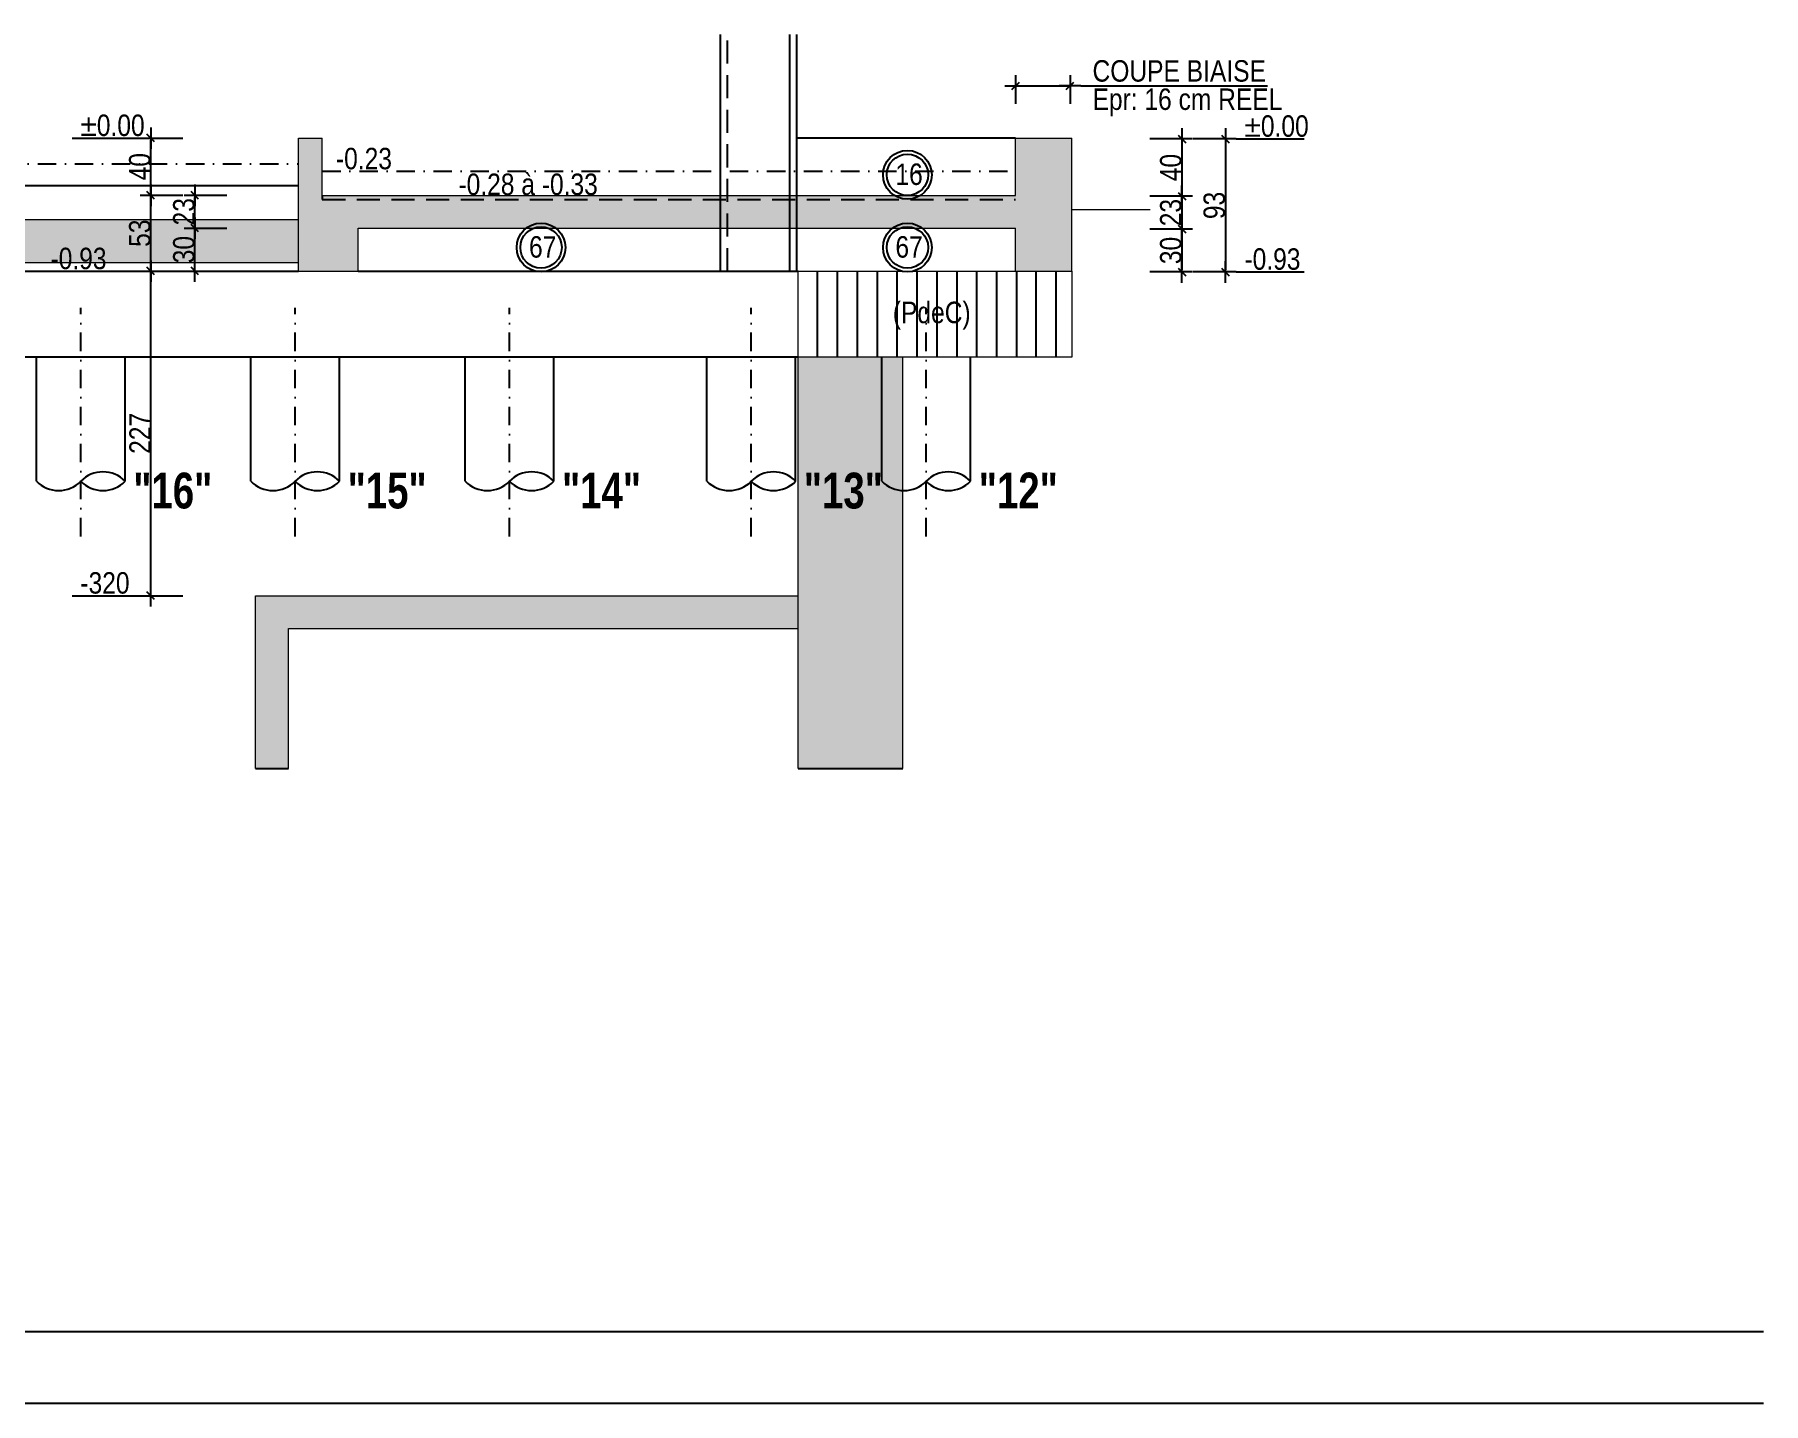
# Model space of a CAD drawing. Header units: centimetres. Extents: x 0 to 23018, y -29024 to -24812.
# Drawn here: x 20758 to 21967, y -29024 to -28067 of the extents above; entities that cross this region are included whole.
import ezdxf
from ezdxf.enums import TextEntityAlignment as Align

# ---------------------------------------------------------------- set-up
doc = ezdxf.new("R2010")
doc.units = ezdxf.units.CM
doc.header["$LTSCALE"] = 25.4
doc.header["$PDMODE"] = 1
doc.header["$PDSIZE"] = -2
doc.linetypes.add('CACHEX2', pattern=[19.05, 12.7, -6.35])
doc.linetypes.add('TIRETPTX2', pattern=[50.8, 25.4, -12.7, 0, -12.7])
for name, color, linetype in [('01_cote_gen', 4, 'Continuous'), ('01_linteaux', 2, 'Continuous'), ('01_murs_sup', 2, 'CACHEX2'), ('01_poch_BN', 9, 'Continuous'), ('01_poch_murs', 253, 'Continuous'), ('01_texte', 230, 'Continuous'), ('AA_COTES', 2, 'Continuous')]:
    doc.layers.add(name, color=color, linetype=linetype)
doc.layers.add('01_PIEUX', color=5, linetype='Continuous', lineweight=60)
doc.styles.add('ARIAL NA', font='ARIALN.TTF')
doc.styles.add('impact', font='impact.ttf')
doc.styles.add('STYLE2', font='ARIALN.TTF')
doc.dimstyles.new('JB50', dxfattribs={"dimscale": 0.1, "dimtxt": 150, "dimasz": 15, "dimexe": 0.1, "dimexo": 0.1, "dimgap": 0.09, "dimtad": 1, "dimdec": 1, "dimdsep": 46, "dimtxsty": 'STYLE2', "dimblk1": 'BOND_G', "dimblk2": 'BOND_D', "dimsah": 1, "dimcen": 1.5, "dimdle": 0.01, "dimse1": 1, "dimse2": 1, "dimclrd": 4, "dimclre": 2, "dimclrt": 6, "dimazin": 2, "dimtfac": 2.333333, "dimtdec": 1, "dimtix": 1, "dimtmove": 2, "dimatfit": 3, "dimldrblk": 'BOND_G', "dimfxl": 1, "dimtolj": 1, "dimtzin": 0, "dimarcsym": 0})

# ---------------------------------------------------------------- blocks, each defined once
blk = doc.blocks.new('BOND_G')
at = {"layer": 'AA_COTES', "color": 0}
for p, q in [((0, -5), (0, 15)), ((5, 0), (-5, 0)), ((1.77, 1.77), (-1.77, -1.77))]:
    blk.add_line(p, q, dxfattribs=at)
blk = doc.blocks.new('BOND_D')
at = {"layer": 'AA_COTES', "color": 0}
for p, q in [((5, 0), (-5, 0)), ((-1.77, -1.77), (1.77, 1.77)), ((0, 5), (0, -15))]:
    blk.add_line(p, q, dxfattribs=at)
blk = doc.blocks.new('*D266')
at = {"layer": '01_cote_gen', "color": 4, "lineweight": -2, "transparency": 16777216}
blk.add_line((20839.7, -28231), (20839.7, -28181), dxfattribs=at)
at = {"layer": 'Defpoints', "color": 0, "transparency": 16777216}
for p in [(20839.7, -28179.5), (20984.7, -28179.5), (20984.7, -28232.5)]:
    blk.add_point(p, dxfattribs=at)
at = {"layer": '01_cote_gen', "color": 4, "lineweight": -2, "transparency": 16777216, "xscale": 1.5, "yscale": 1.5, "zscale": 1.5}
for name, p, rotation in [('BOND_D', (20839.7, -28179.5), 90), ('BOND_G', (20839.7, -28232.5), 270)]:
    blk.add_blockref(name, p, dxfattribs=dict(at, rotation=rotation))
at = {"layer": '01_cote_gen', "color": 6, "transparency": 16777216, "insert": (20832.1, -28206), "char_height": 15, "attachment_point": 5, "rotation": 90, "style": 'STYLE2'}
blk.add_mtext('\\A1;53', dxfattribs=at)
blk = doc.blocks.new('*D267')
at = {"layer": '01_cote_gen', "color": 4, "lineweight": -2, "transparency": 16777216}
blk.add_line((20870.5, -28231), (20870.5, -28204), dxfattribs=at)
at = {"layer": 'Defpoints', "color": 0, "transparency": 16777216}
for p in [(20870.5, -28202.5), (20984.7, -28202.5), (20984.7, -28232.5)]:
    blk.add_point(p, dxfattribs=at)
at = {"layer": '01_cote_gen', "color": 4, "lineweight": -2, "transparency": 16777216, "xscale": 1.5, "yscale": 1.5, "zscale": 1.5}
for name, p, rotation in [('BOND_D', (20870.5, -28202.5), 90), ('BOND_G', (20870.5, -28232.5), 270)]:
    blk.add_blockref(name, p, dxfattribs=dict(at, rotation=rotation))
at = {"layer": '01_cote_gen', "color": 6, "transparency": 16777216, "insert": (20862.9, -28217.5), "char_height": 15, "attachment_point": 5, "rotation": 90, "style": 'STYLE2'}
blk.add_mtext('\\A1;30', dxfattribs=at)
blk = doc.blocks.new('*D268')
at = {"layer": '01_cote_gen', "color": 4, "lineweight": -2, "transparency": 16777216}
blk.add_line((20870.5, -28201), (20870.5, -28181), dxfattribs=at)
at = {"layer": 'Defpoints', "color": 0, "transparency": 16777216}
for p in [(20862.2, -28179.5), (20870.5, -28179.5), (20893, -28202.5)]:
    blk.add_point(p, dxfattribs=at)
at = {"layer": '01_cote_gen', "color": 4, "lineweight": -2, "transparency": 16777216, "xscale": 1.5, "yscale": 1.5, "zscale": 1.5}
for name, p, rotation in [('BOND_D', (20870.5, -28179.5), 90), ('BOND_G', (20870.5, -28202.5), 270)]:
    blk.add_blockref(name, p, dxfattribs=dict(at, rotation=rotation))
at = {"layer": '01_cote_gen', "color": 6, "transparency": 16777216, "insert": (20862.9, -28191), "char_height": 15, "attachment_point": 5, "rotation": 90, "style": 'STYLE2'}
blk.add_mtext('\\A1;23', dxfattribs=at)
blk = doc.blocks.new('*D269')
at = {"layer": '01_cote_gen', "color": 4, "lineweight": -2, "transparency": 16777216}
blk.add_line((20839.7, -28178), (20839.7, -28141), dxfattribs=at)
at = {"layer": 'Defpoints', "color": 0, "transparency": 16777216}
for p in [(20839.7, -28139.5), (20951.3, -28139.5), (20959.6, -28179.5)]:
    blk.add_point(p, dxfattribs=at)
at = {"layer": '01_cote_gen', "color": 4, "lineweight": -2, "transparency": 16777216, "xscale": 1.5, "yscale": 1.5, "zscale": 1.5}
for name, p, rotation in [('BOND_D', (20839.7, -28139.5), 90), ('BOND_G', (20839.7, -28179.5), 270)]:
    blk.add_blockref(name, p, dxfattribs=dict(at, rotation=rotation))
at = {"layer": '01_cote_gen', "color": 6, "transparency": 16777216, "insert": (20832.1, -28159.5), "char_height": 15, "attachment_point": 5, "rotation": 90, "style": 'STYLE2'}
blk.add_mtext('\\A1;40', dxfattribs=at)
blk = doc.blocks.new('*D270')
at = {"layer": '01_cote_gen', "color": 4, "lineweight": -2, "transparency": 16777216}
blk.add_line((21560.7, -28141.6), (21560.7, -28178.6), dxfattribs=at)
at = {"layer": 'Defpoints', "color": 0, "transparency": 16777216}
for p in [(21456, -28140.1), (21456, -28180.1), (21560.7, -28180.1)]:
    blk.add_point(p, dxfattribs=at)
at = {"layer": '01_cote_gen', "color": 4, "lineweight": -2, "transparency": 16777216, "xscale": 1.5, "yscale": 1.5, "zscale": 1.5}
for name, p, rotation in [('BOND_G', (21560.7, -28140.1), 90), ('BOND_D', (21560.7, -28180.1), 270)]:
    blk.add_blockref(name, p, dxfattribs=dict(at, rotation=rotation))
at = {"layer": '01_cote_gen', "color": 6, "transparency": 16777216, "insert": (21553, -28160.1), "char_height": 15, "attachment_point": 5, "rotation": 90, "style": 'STYLE2'}
blk.add_mtext('\\A1;40', dxfattribs=at)
blk = doc.blocks.new('*D271')
at = {"layer": '01_cote_gen', "color": 4, "lineweight": -2, "transparency": 16777216}
blk.add_line((21560.7, -28181.6), (21560.7, -28201.6), dxfattribs=at)
at = {"layer": 'Defpoints', "color": 0, "transparency": 16777216}
for p in [(21456, -28180.1), (21456, -28203.1), (21560.7, -28203.1)]:
    blk.add_point(p, dxfattribs=at)
at = {"layer": '01_cote_gen', "color": 4, "lineweight": -2, "transparency": 16777216, "xscale": 1.5, "yscale": 1.5, "zscale": 1.5}
for name, p, rotation in [('BOND_G', (21560.7, -28180.1), 90), ('BOND_D', (21560.7, -28203.1), 270)]:
    blk.add_blockref(name, p, dxfattribs=dict(at, rotation=rotation))
at = {"layer": '01_cote_gen', "color": 6, "transparency": 16777216, "insert": (21553, -28191.6), "char_height": 15, "attachment_point": 5, "rotation": 90, "style": 'STYLE2'}
blk.add_mtext('\\A1;23', dxfattribs=at)
blk = doc.blocks.new('*D272')
at = {"layer": '01_cote_gen', "color": 4, "lineweight": -2, "transparency": 16777216}
blk.add_line((21560.7, -28204.6), (21560.7, -28231.6), dxfattribs=at)
at = {"layer": 'Defpoints', "color": 0, "transparency": 16777216}
for p in [(21456, -28203.1), (21456.8, -28233.1), (21560.7, -28233.1)]:
    blk.add_point(p, dxfattribs=at)
at = {"layer": '01_cote_gen', "color": 4, "lineweight": -2, "transparency": 16777216, "xscale": 1.5, "yscale": 1.5, "zscale": 1.5}
for name, p, rotation in [('BOND_G', (21560.7, -28203.1), 90), ('BOND_D', (21560.7, -28233.1), 270)]:
    blk.add_blockref(name, p, dxfattribs=dict(at, rotation=rotation))
at = {"layer": '01_cote_gen', "color": 6, "transparency": 16777216, "insert": (21553, -28218.1), "char_height": 15, "attachment_point": 5, "rotation": 90, "style": 'STYLE2'}
blk.add_mtext('\\A1;30', dxfattribs=at)
blk = doc.blocks.new('*D273')
at = {"layer": '01_cote_gen', "color": 4, "lineweight": -2, "transparency": 16777216}
blk.add_line((21591.1, -28141.6), (21591.1, -28231.6), dxfattribs=at)
at = {"layer": 'Defpoints', "color": 0, "transparency": 16777216}
for p in [(21568.2, -28140.1), (21568.2, -28233.1), (21591.1, -28233.1)]:
    blk.add_point(p, dxfattribs=at)
at = {"layer": '01_cote_gen', "color": 4, "lineweight": -2, "transparency": 16777216, "xscale": 1.5, "yscale": 1.5, "zscale": 1.5}
for name, p, rotation in [('BOND_G', (21591.1, -28140.1), 90), ('BOND_D', (21591.1, -28233.1), 270)]:
    blk.add_blockref(name, p, dxfattribs=dict(at, rotation=rotation))
at = {"layer": '01_cote_gen', "color": 6, "transparency": 16777216, "insert": (21583.4, -28186.6), "char_height": 15, "attachment_point": 5, "rotation": 90, "style": 'STYLE2'}
blk.add_mtext('\\A1;93', dxfattribs=at)
blk = doc.blocks.new('*D274')
at = {"layer": '01_cote_gen', "color": 4, "lineweight": -2, "transparency": 16777216}
blk.add_line((20839.7, -28458), (20839.7, -28234), dxfattribs=at)
at = {"layer": 'Defpoints', "color": 0, "transparency": 16777216}
for p in [(20839.7, -28232.5), (20963.8, -28232.5), (20912.9, -28459.5)]:
    blk.add_point(p, dxfattribs=at)
at = {"layer": '01_cote_gen', "color": 4, "lineweight": -2, "transparency": 16777216, "xscale": 1.5, "yscale": 1.5, "zscale": 1.5}
for name, p, rotation in [('BOND_D', (20839.7, -28232.5), 90), ('BOND_G', (20839.7, -28459.5), 270)]:
    blk.add_blockref(name, p, dxfattribs=dict(at, rotation=rotation))
at = {"layer": '01_cote_gen', "color": 6, "transparency": 16777216, "insert": (20832.2, -28346), "char_height": 15, "attachment_point": 5, "rotation": 90, "style": 'STYLE2'}
blk.add_mtext('\\A1;227', dxfattribs=at)

msp = doc.modelspace()

# ---------------------------------------------------------------- hatches: boundary and pattern name
at = {"layer": '01_poch_BN'}
h = msp.add_hatch(color=256, dxfattribs=at)
h.dxf.hatch_style = 1
h.paths.add_polyline_path([(21483.82, -28139.54), (21444.42, -28139.54), (21444.42, -28179.54), (20959.64, -28179.54), (20959.64, -28139.54), (20942.94, -28139.54), (20942.94, -28232.54), (20984.7, -28232.54), (20984.7, -28202.54), (21444.42, -28202.54), (21444.42, -28232.54), (21483.82, -28232.54)])
h.paths.add_polyline_path([(21365.64, -28292.54), (21292.33, -28292.54), (21292.33, -28580.35), (21365.64, -28580.35)])
h.paths.add_polyline_path([(21292.33, -28459.54), (20912.94, -28459.54), (20912.94, -28580.35), (20935.94, -28580.35), (20935.94, -28482.54), (21292.33, -28482.54)])
h.paths.add_polyline_path([(20942.94, -28196.42), (20346.13, -28196.42), (20346.13, -28226.42), (20942.94, -28226.42)])
h.paths.add_polyline_path([(20346.13, -28067.1), (20325.25, -28067.1), (20325.25, -28146.54), (19590.58, -28146.54), (19590.58, -28067.1), (19569.8, -28067.1), (19569.8, -28134.54), (18865.14, -28134.54), (18865.14, -28232.54), (18896.45, -28232.54), (18896.45, -28157.54), (19569.8, -28157.54), (19569.8, -28232.54), (19590.58, -28232.54), (19590.58, -28169.54), (19851.03, -28169.54), (19851.03, -28232.54), (19926.83, -28232.54), (19926.83, -28169.54), (20262.61, -28169.54), (20262.61, -28232.54), (20346.13, -28232.54)])
h.paths.add_polyline_path([(19897.87, -28292.54), (19829.69, -28292.54), (19829.69, -28580.35), (19897.87, -28580.35)])

# ---------------------------------------------------------------- linework, layer by layer
at = {"layer": '01_cote_gen', "color": 4}
msp.add_line((21445.92, -28102.97), (21480.98, -28102.97), dxfattribs=at)
at = {"layer": '01_cote_gen'}
for p, q in [((20959.64, -28179.54), (20959.64, -28182.54)), ((21967.31, -29024.36), (16027.31, -29024.36))]:
    msp.add_line(p, q, dxfattribs=at)
at = {"layer": '01_linteaux'}
for p, q in [((21238.1, -28232.54), (21238.1, -28067.1)), ((21286.55, -28232.54), (21286.55, -28067.1)), ((21291.49, -28232.54), (21291.49, -28067.1)), ((21444.42, -28139.54), (21291.49, -28139.54)), ((20346.13, -28172.54), (20942.94, -28172.54)), ((20346.13, -28232.54), (20942.94, -28232.54)), ((20984.7, -28232.54), (21292.33, -28232.54)), ((20346.13, -28292.54), (21292.33, -28292.54)), ((20759.75, -28379.46), (20759.75, -28292.54)), ((20821.75, -28379.46), (20821.75, -28292.54)), ((20909.63, -28379.46), (20909.63, -28292.54)), ((20971.63, -28379.46), (20971.63, -28292.54)), ((21059.53, -28379.46), (21059.53, -28292.54)), ((21121.53, -28379.46), (21121.53, -28292.54)), ((21228.62, -28379.46), (21228.62, -28292.54)), ((21290.62, -28379.46), (21290.62, -28292.54)), ((21350.93, -28379.46), (21350.93, -28292.54)), ((21412.93, -28379.46), (21412.93, -28292.54))]:
    msp.add_line(p, q, dxfattribs=at)
at = {"layer": '01_linteaux', "linetype": 'TIRETPTX2', "ltscale": 0.02}
for p, q in [((20346.13, -28157.54), (20942.94, -28157.54)), ((20959.64, -28162.54), (21444.42, -28162.54)), ((20790.75, -28417.99), (20790.75, -28258.31)), ((20940.63, -28417.99), (20940.63, -28258.31)), ((21090.53, -28417.99), (21090.53, -28258.31)), ((21259.62, -28417.99), (21259.62, -28258.31)), ((21381.93, -28417.99), (21381.93, -28258.31))]:
    msp.add_line(p, q, dxfattribs=at)
at = {"layer": '01_linteaux'}
for centre, start, end in [((20775.25, -28364.39), 224.19387, 315.80613), ((20806.25, -28394.53), 44.19387, 135.80613), ((20806.25, -28364.39), 224.19387, 315.80613), ((20925.13, -28364.39), 224.19387, 315.80613), ((20956.13, -28394.53), 44.19387, 135.80613), ((20956.13, -28364.39), 224.19387, 315.80613), ((21075.03, -28364.39), 224.19387, 315.80613), ((21106.03, -28394.53), 44.19387, 135.80613), ((21106.03, -28364.39), 224.19387, 315.80613), ((21244.12, -28364.39), 224.19387, 315.80613), ((21275.12, -28394.53), 44.19387, 135.80613), ((21275.12, -28364.39), 224.19387, 315.80613), ((21366.43, -28364.39), 224.19387, 315.80613), ((21397.43, -28394.53), 44.19387, 135.80613), ((21397.43, -28364.39), 224.19387, 315.80613)]:
    msp.add_arc(centre, 21.62, start, end, dxfattribs=at)
at = {"layer": '01_murs_sup', "ltscale": 0.05}
for p, q in [((21243.02, -28232.54), (21243.02, -28067.1)), ((20959.64, -28182.54), (21444.42, -28182.54))]:
    msp.add_line(p, q, dxfattribs=at)
at = {"layer": '01_PIEUX', "linetype": 'Continuous', "lineweight": 5}
for p, q in [((20942.94, -28139.54), (20959.64, -28139.54)), ((20942.94, -28232.54), (20942.94, -28139.54)), ((20959.64, -28179.54), (20959.64, -28139.54)), ((21444.42, -28179.54), (21444.42, -28139.54)), ((21444.42, -28139.54), (21483.82, -28139.54)), ((21483.82, -28232.54), (21483.82, -28139.54)), ((20959.64, -28179.54), (21444.42, -28179.54)), ((21483.82, -28189.54), (21538.52, -28189.54)), ((20346.13, -28196.42), (20942.94, -28196.42)), ((20984.7, -28202.54), (21444.42, -28202.54)), ((20984.7, -28232.54), (20984.7, -28202.54)), ((21444.42, -28232.54), (21444.42, -28202.54)), ((20346.13, -28226.42), (20942.94, -28226.42)), ((20942.94, -28232.54), (20984.7, -28232.54)), ((21292.33, -28292.54), (21292.33, -28232.54)), ((21292.33, -28232.54), (21483.96, -28232.54)), ((21483.96, -28292.54), (21483.96, -28232.54)), ((21292.33, -28292.54), (21483.96, -28292.54)), ((21292.33, -28580.35), (21292.33, -28292.54)), ((21365.64, -28580.35), (21365.64, -28292.54)), ((20912.94, -28459.54), (21292.33, -28459.54)), ((20912.94, -28580.35), (20912.94, -28459.54)), ((20935.94, -28482.54), (21292.33, -28482.54)), ((20935.94, -28580.35), (20935.94, -28482.54))]:
    msp.add_line(p, q, dxfattribs=at)
at = {"layer": '01_poch_BN'}
for p, q in [((20912.94, -28580.35), (20935.94, -28580.35)), ((21292.33, -28580.35), (21365.64, -28580.35))]:
    msp.add_line(p, q, dxfattribs=at)
at = {"layer": '01_poch_murs'}
for p, q in [((21305.95, -28292.54), (21305.95, -28232.54)), ((21319.95, -28292.54), (21319.95, -28232.54)), ((21333.95, -28292.54), (21333.95, -28232.54)), ((21347.95, -28292.54), (21347.95, -28232.54)), ((21361.58, -28292.54), (21361.58, -28232.54)), ((21375.58, -28292.54), (21375.58, -28232.54)), ((21389.58, -28292.54), (21389.58, -28232.54)), ((21403.58, -28292.54), (21403.58, -28232.54)), ((21417.2, -28292.54), (21417.2, -28232.54)), ((21431.2, -28292.54), (21431.2, -28232.54)), ((21445.2, -28292.54), (21445.2, -28232.54)), ((21458.83, -28292.54), (21458.83, -28232.54)), ((21472.83, -28292.54), (21472.83, -28232.54))]:
    msp.add_line(p, q, dxfattribs=at)
at = {"layer": '01_texte'}
for p, q in [((21489.98, -28102.97), (21620.44, -28102.97)), ((20784.63, -28139.54), (20832.25, -28139.54)), ((21598.58, -28140.06), (21646.2, -28140.06)), ((21598.58, -28233.06), (21646.2, -28233.06)), ((20784.63, -28459.54), (20832.25, -28459.54)), ((21967.31, -28974.36), (16077.31, -28974.36))]:
    msp.add_line(p, q, dxfattribs=at)
for centre, radius in [((21368.78, -28165.18), 17.03), ((21368.78, -28165.18), 14.45), ((21112.58, -28215.99), 17.03), ((21112.58, -28215.99), 14.45), ((21368.78, -28215.99), 17.03), ((21368.78, -28215.99), 14.45)]:
    msp.add_circle(centre, radius, dxfattribs=at)
at = {"layer": 'AA_COTES', "color": 0}
for p, q in [((21436.92, -28102.97), (21451.92, -28102.97)), ((21441.77, -28105.62), (21447.07, -28100.31)), ((21444.42, -28095.47), (21444.42, -28115.47)), ((21489.98, -28102.97), (21474.98, -28102.97)), ((21479.83, -28105.62), (21485.13, -28100.31)), ((21482.48, -28095.47), (21482.48, -28115.47))]:
    msp.add_line(p, q, dxfattribs=at)

# ---------------------------------------------------------------- texts
at = {"layer": '01_texte', "style": 'ARIAL NA'}
for s, p in [('COUPE BIAISE ', (21498.21, -28100.01)), ('Epr: 16 cm REEL', (21498.21, -28119.8)), ('%%P0.00', (20790.49, -28138.04)), ('%%P0.00', (21604.44, -28138.57)), ('-0.23', (20969.19, -28161.3)), ('-0.28 à -0.33', (21054.85, -28179.3)), ('16', (21360.4, -28172.27)), ('67', (21104.2, -28223.09)), ('67', (21360.4, -28223.09)), ('-0.93', (20769.6, -28231.16)), ('-0.93', (21604.44, -28231.57)), ('-320', (20790.49, -28458.04))]:
    msp.add_text(s, height=15, dxfattribs=at).set_placement(p)
msp.add_text('(PdeC)', height=15, dxfattribs=at).set_placement((21385.77, -28273.42), align=Align.BOTTOM_CENTER)
at = {"layer": '01_texte', "style": 'impact'}
for s, p in [('"16"', (20855.11, -28405.97)), ('"15"', (21004.99, -28405.97)), ('"14"', (21154.89, -28405.97)), ('"13"', (21323.98, -28405.97)), ('"12"', (21446.3, -28405.97))]:
    msp.add_text(s, height=25, rotation=0, dxfattribs=at).set_placement(p, align=Align.BOTTOM_CENTER)

# ---------------------------------------------------------------- dimensions: what is measured, and where the dimension line sits
at = {"layer": '01_cote_gen'}
for base, p1, p2, picture, middle in [((20839.75, -28139.54), (20959.64, -28179.54), (20951.29, -28139.54), '*D269', (20832.08, -28159.54)), ((21560.69, -28180.06), (21456.05, -28140.06), (21456.05, -28180.06), '*D270', (21553.02, -28160.06)), ((21591.08, -28233.06), (21568.19, -28140.06), (21568.19, -28233.06), '*D273', (21583.42, -28186.56)), ((20839.75, -28179.54), (20984.7, -28232.54), (20984.7, -28179.54), '*D266', (20832.08, -28206.04)), ((20870.53, -28179.54), (20893.03, -28202.54), (20862.25, -28179.54), '*D268', (20862.86, -28191.04)), ((21560.69, -28203.06), (21456.05, -28180.06), (21456.05, -28203.06), '*D271', (21553.02, -28191.56)), ((20870.53, -28202.54), (20984.7, -28232.54), (20984.7, -28202.54), '*D267', (20862.86, -28217.54)), ((21560.69, -28233.06), (21456.05, -28203.06), (21456.83, -28233.06), '*D272', (21553.02, -28218.06)), ((20839.75, -28232.54), (20912.94, -28459.54), (20963.82, -28232.54), '*D274', (20832.21, -28346.04))]:
    dim = msp.add_linear_dim(base=base, p1=p1, p2=p2, angle=90, dimstyle='JB50', dxfattribs=at)
    dim.commit()
    dim.dimension.update_dxf_attribs({"geometry": picture, "text_midpoint": middle})

doc.saveas('drawing.dxf')
